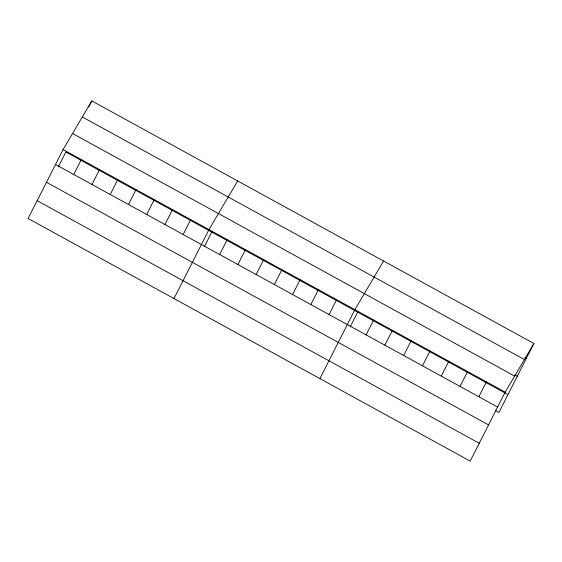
<?xml version="1.0" encoding="UTF-8"?>
<svg xmlns="http://www.w3.org/2000/svg" width="562" height="562" viewBox="0 0 562 562"><rect width="100%" height="100%" fill="white"/><g stroke="black" fill="none" stroke-linecap="round" stroke-linejoin="round"><path stroke-width="0.84" d="M63.077 149.562L28.1 218.506L470.204 461.107L505.182 392.164L533.9 343.494L91.796 100.893L63.077 149.562L505.182 392.164M58.322 166.865L65.866 152L507.971 394.601M88.768 106.857L91.796 100.893M73.755 174.466L81.314 159.573M91.992 184.477L99.551 169.576M110.229 194.48L117.788 179.587M128.466 204.491L136.025 189.591M146.703 214.494L154.262 199.601M164.94 224.505L172.499 209.605M183.177 234.509L190.736 219.616M173.995 298.562L208.973 229.619L237.691 180.95M204.596 246.177L211.762 232.064M219.651 254.523L227.21 239.63M237.888 264.533L245.446 249.633M256.124 274.537L263.683 259.644M274.361 284.548L281.92 269.648M292.598 294.551L300.157 279.658M310.835 304.562L318.394 289.662M329.072 314.565L336.631 299.672M319.89 378.619L354.868 309.676L383.586 261.014M350.112 326.979L357.657 312.121M366.101 334.889L373.66 319.989M384.886 345.194L392.445 330.301M403.678 355.507L411.236 340.607M422.469 365.82L430.028 350.92M441.254 376.126L448.813 361.233M460.046 386.438L467.605 371.538M478.838 396.751L486.397 381.851M533.9 343.494L498.923 412.438L495.164 410.372M524.838 357.565L526.341 358.394M82.319 116.952L524.423 359.554M515.038 374.987L517.293 376.224M72.554 133.503L514.659 376.104M55.519 164.462L497.623 407.057M46.47 182.292L488.575 424.893M37.148 200.669L479.253 443.27"/></g></svg>
